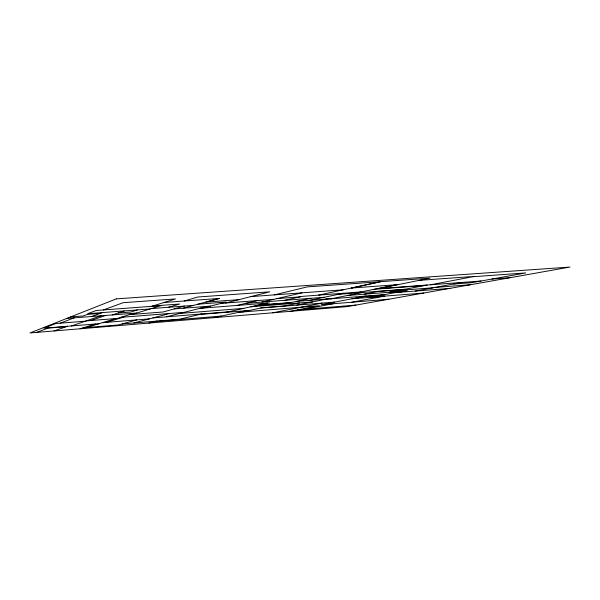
<?xml version="1.0" encoding="UTF-8"?>
<svg xmlns="http://www.w3.org/2000/svg" width="600" height="600" viewBox="0 0 600 600"><rect width="100%" height="100%" fill="white"/><g stroke="black" fill="none" stroke-linecap="round" stroke-linejoin="round"><path stroke-width="0.9" d="M60.225 323.183L74.198 317.843M36.705 332.392L47.865 328.14L66.42 326.632M103.373 309.945L123.142 302.7L175.477 298.92L151.792 306.315M91.515 316.5L102.292 312.668M54.023 330.952L67.433 326.28M71.46 325.95L101.25 315.743M90.668 320.535L105.788 315.45M112.192 314.947L124.2 311.002M137.407 309.923L130.792 312.015L118.163 312.983M80.025 328.793L95.37 324.007M86.483 327.585L115.875 318.532M134.137 313.245L117.233 318.428L86.227 320.895M132.308 314.385L161.153 305.618L96.225 310.485L87.653 313.718L150.188 308.947M106.448 322.35L123.623 317.138M184.238 301.005L197.73 297.015L269.775 291.825L225.517 303.03M168.285 307.298L179.625 304.013L152.738 306.022M184.35 306.075L163.17 311.978L129.773 314.587M136.77 319.897L118.507 324.938L82.988 327.87M183.165 308.212L219.053 298.447M133.958 322.972L169.47 313.507M166.5 316.815L179.52 313.47L243.772 308.362M180.03 313.425L207.645 306.33M202.65 308.1L226.335 302.048L197.947 304.192M148.942 323.077L156.892 321.082M274.305 294.877L307.267 286.89L380.603 281.7L318.51 295.14M237.045 305.423L257.272 300.615M177.66 319.68L201.653 313.987M261.938 302.077L301.995 292.83M226.185 312.315L267.278 303.075M252.442 306.66L258.615 305.28L289.582 302.843L310.905 298.305M284.445 300.345L302.407 296.355L361.2 291.907M213.87 317.692L246.06 310.71M351.345 288.045L380.985 281.632L429.915 278.168L378.127 288.69L480.998 281.017M242.16 312.015L262.005 307.74L285.42 305.865L299.498 302.947M309.293 300.39L343.507 293.25M355.882 292.995L396.308 284.76M296.737 305.138L326.798 299.025M331.11 298.785L362.145 292.515M364.178 294.188L377.692 291.517L403.118 289.582L389.085 292.267M272.67 312.81L322.147 303.105M366.007 296.062L321.173 304.71L388.785 299.243M353.91 298.62L364.942 296.498L381.495 295.2M289.62 311.4L319.29 305.73L301.35 307.185M399.135 290.4L427.14 285.038M430.567 284.782L474.63 276.375L419.175 280.35M303.255 309.428L333.285 303.728M370.185 297.33L402.548 291.233L347.543 295.47M398.678 292.358L407.175 290.76L390.09 292.072M351.765 302.235L384.877 296.093M415.252 291.075L462.225 282.42M238.778 312.293L301.192 307.215M99.075 323.707L43.867 328.192L55.83 323.528L85.395 321.18M122.07 323.955L179.61 319.215M155.07 321.54L221.295 316.08M297.435 309.907L355.92 305.077M260.678 308.025L334.673 302.1M152.947 317.91L228.322 311.835M199.65 314.46L249.502 310.433M102.427 322.673L149.317 318.877M296.4 301.395L331.905 298.627M326.01 299.183L384.66 294.6M291.045 302.535L260.325 304.942L269.415 302.91L199.95 308.31M370.89 297.202L423.795 293.025M250.718 306.795L312.608 301.913M351.938 298.77L384.158 296.228M120.69 317.37L184.267 312.337M434.947 287.445L470.46 284.737M398.67 290.43L432.938 287.812M100.252 313.395L87.488 314.37L83.273 315.945L70.597 316.92M245.925 303.315L324.157 297.285M174.195 308.903L210.397 306.12M395.115 292.635L449.88 288.39M66.81 318.42L136.718 313.043M374.145 289.275L424.77 285.487M238.89 299.647L205.942 302.115L219.562 298.41L164.047 302.49M453.78 284.025L471.877 282.668L525.773 272.925L472.8 276.728M277.02 298.597L300.24 296.835M151.395 308.587L193.597 305.377M338.34 294.33L405.12 289.252M221.197 303.36L273.697 299.362M351.218 288.06L398.138 284.625M250.913 296.603L343.207 289.793M491.947 279.038L510.075 277.702M116.34 298.868L30 332.947L347.243 306.623L570 267.053L116.34 298.868"/></g></svg>
